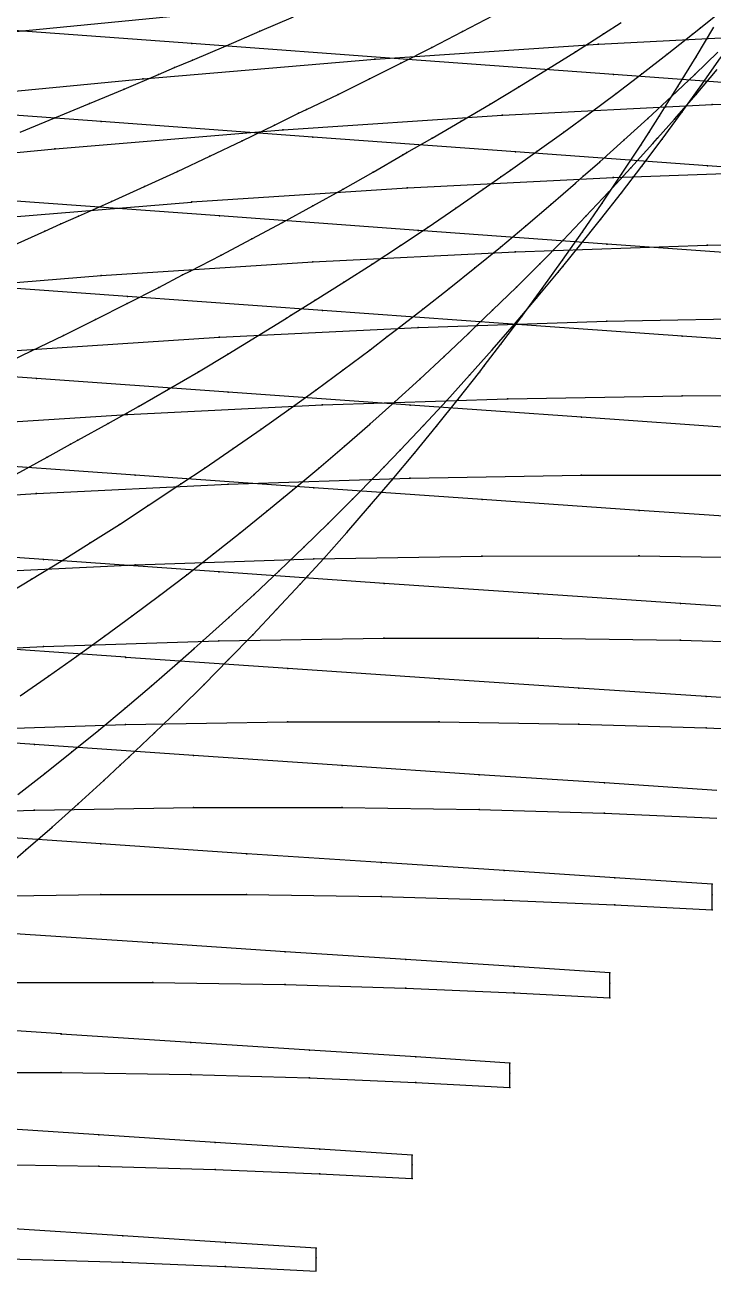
# Model space of a CAD drawing. Extents: x 0 to 4.67, y -4.5 to 1.66.
# Drawn here: x 2.744 to 3.088, y -1.466 to -0.844 of the extents above; entities that cross this region are included whole.
import ezdxf

# ---------------------------------------------------------------- set-up
doc = ezdxf.new("R2010")
doc.units = 0
doc.layers.get('0').update_dxf_attribs({"linetype": 'CONTINUOUS'})

msp = doc.modelspace()

# ---------------------------------------------------------------- linework, layer by layer
at = {"color": 4}
for points in [[(3.13636, -0.87597), (3.03857, -0.86882), (3.03853, -0.86882), (2.93548, -0.86123), (2.93547, -0.86123), (2.82768, -0.85331), (2.82764, -0.8533), (2.71559, -0.84511), (2.71558, -0.84511), (2.59983, -0.83674), (2.59982, -0.83674), (2.48095, -0.82833), (2.48091, -0.82833), (2.35948, -0.81998), (2.35943, -0.81997), (2.236, -0.81179), (2.23595, -0.81178), (2.11113, -0.80386), (2.11108, -0.80386), (1.98547, -0.79633)], [(2.07802, -0.9222), (2.21037, -0.90768), (2.21046, -0.90767), (2.34197, -0.89241), (2.34206, -0.8924), (2.47211, -0.87704), (2.47221, -0.87703), (2.60014, -0.86223), (2.60023, -0.86222), (2.72542, -0.84862), (2.72556, -0.84861), (2.84743, -0.83668), (2.84756, -0.83666), (2.96557, -0.82665), (2.96567, -0.82664), (3.07918, -0.81885), (3.07932, -0.81884), (3.18783, -0.81313)], [(2.73738, -0.9546), (2.75419, -0.94711), (2.76216, -0.9435), (2.7709, -0.93967), (2.78751, -0.93229), (2.80402, -0.92482), (2.82043, -0.91726), (2.83672, -0.90963), (2.85291, -0.90192), (2.86899, -0.89413), (2.88109, -0.88817), (2.88496, -0.88634), (2.90081, -0.87869), (2.91655, -0.87096), (2.93218, -0.86315), (2.94768, -0.85527), (2.96307, -0.84731), (2.97833, -0.83928)], [(2.73978, -1.06858), (2.75524, -1.06017), (2.76689, -1.05371), (2.7706, -1.0517), (2.78586, -1.04328), (2.801, -1.03476), (2.81602, -1.02613), (2.83094, -1.01741), (2.84574, -1.00858), (2.86042, -0.99966), (2.87498, -0.99063), (2.87698, -0.98937), (2.88942, -0.98169), (2.90374, -0.97267), (2.91794, -0.96356), (2.93201, -0.95435), (2.94596, -0.94504), (2.95978, -0.93564), (2.97346, -0.92615), (2.9822, -0.91998), (2.98702, -0.91665), (3.00044, -0.90719), (3.01373, -0.89764), (3.02689, -0.888), (3.0399, -0.87827), (3.05278, -0.86846), (3.06552, -0.85855), (3.07812, -0.84856), (3.08208, -0.84535), (3.09057, -0.83863)], [(2.74177, -0.89761), (2.7592, -0.8905), (2.77654, -0.88332), (2.79378, -0.87607), (2.81092, -0.86875), (2.81905, -0.86523), (2.82797, -0.86153), (2.8449, -0.85438), (2.86174, -0.84716), (2.87847, -0.83987)], [(3.17607, -0.92092), (3.08563, -0.91443), (3.08559, -0.91443), (2.98953, -0.90745), (2.98949, -0.90745), (2.88827, -0.90005), (2.88826, -0.90005), (2.78238, -0.89233), (2.78234, -0.89232), (2.67227, -0.88433), (2.67226, -0.88432), (2.55856, -0.87616), (2.55855, -0.87616), (2.44179, -0.86795), (2.44175, -0.86794), (2.32247, -0.85979), (2.32242, -0.85978), (2.20118, -0.85179), (2.20113, -0.85179), (2.07852, -0.84405)], [(2.73118, -1.01478), (2.74737, -1.00705), (2.76346, -0.99923), (2.77944, -0.99132), (2.79531, -0.98331), (2.81108, -0.97522), (2.82295, -0.96901), (2.82674, -0.96709), (2.84229, -0.95906), (2.85772, -0.95094), (2.87304, -0.94273), (2.88824, -0.93443), (2.90333, -0.92604), (2.9183, -0.91757), (2.93314, -0.90901), (2.93518, -0.90782), (2.94787, -0.90059), (2.96246, -0.89211), (2.97694, -0.88355), (2.99128, -0.8749), (3.0055, -0.86617), (3.01958, -0.85736), (3.03354, -0.84847), (3.04244, -0.84269)], [(2.73146, -1.2679), (2.74468, -1.25661), (2.75778, -1.24518), (2.77076, -1.23362), (2.78361, -1.22192), (2.79182, -1.21429), (2.79635, -1.21009), (2.80896, -1.19812), (2.82144, -1.18602), (2.8338, -1.1738), (2.84602, -1.16144), (2.85812, -1.14896), (2.87009, -1.13635), (2.88192, -1.12361), (2.88564, -1.11952), (2.89362, -1.11076), (2.90518, -1.09778), (2.91661, -1.08468), (2.9279, -1.07146), (2.93905, -1.05812), (2.95006, -1.04467), (2.96093, -1.03111), (2.97166, -1.01743), (2.97396, -1.01443), (2.98224, -1.00363), (2.99268, -0.98973), (3.00297, -0.97572), (3.01311, -0.96161), (3.02311, -0.94738), (3.03295, -0.93306), (3.04265, -0.91863), (3.05219, -0.9041), (3.05639, -0.89756), (3.06158, -0.88947), (3.07082, -0.87475), (3.0799, -0.85993), (3.08883, -0.84501)], [(2.73146, -1.2679), (2.74468, -1.25661), (2.75778, -1.24518), (2.77076, -1.23362), (2.78361, -1.22192), (2.79182, -1.21429), (2.79635, -1.21009), (2.80896, -1.19812), (2.82144, -1.18602), (2.8338, -1.1738), (2.84602, -1.16144), (2.85812, -1.14896), (2.87009, -1.13635), (2.88192, -1.12361), (2.88564, -1.11952), (2.89362, -1.11076), (2.90518, -1.09778), (2.91661, -1.08468), (2.9279, -1.07146), (2.93905, -1.05812), (2.95006, -1.04467), (2.96093, -1.03111), (2.97166, -1.01743), (2.97396, -1.01443), (2.98224, -1.00363), (2.99268, -0.98973), (3.00297, -0.97572), (3.01311, -0.96161), (3.02311, -0.94738), (3.03295, -0.93306), (3.04265, -0.91863), (3.05219, -0.9041), (3.05639, -0.89756), (3.06158, -0.88947), (3.07082, -0.87475), (3.0799, -0.85993), (3.08883, -0.84501)], [(2.73146, -1.2679), (2.74468, -1.25661), (2.75778, -1.24518), (2.77076, -1.23362), (2.78361, -1.22192), (2.79182, -1.21429), (2.79635, -1.21009), (2.80896, -1.19812), (2.82144, -1.18602), (2.8338, -1.1738), (2.84602, -1.16144), (2.85812, -1.14896), (2.87009, -1.13635), (2.88192, -1.12361), (2.88564, -1.11952), (2.89362, -1.11076), (2.90518, -1.09778), (2.91661, -1.08468), (2.9279, -1.07146), (2.93905, -1.05812), (2.95006, -1.04467), (2.96093, -1.03111), (2.97166, -1.01743), (2.97396, -1.01443), (2.98224, -1.00363), (2.99268, -0.98973), (3.00297, -0.97572), (3.01311, -0.96161), (3.02311, -0.94738), (3.03295, -0.93306), (3.04265, -0.91863), (3.05219, -0.9041), (3.05639, -0.89756), (3.06158, -0.88947), (3.07082, -0.87475), (3.0799, -0.85993), (3.08883, -0.84501)], [(2.73146, -1.2679), (2.74468, -1.25661), (2.75778, -1.24518), (2.77076, -1.23362), (2.78361, -1.22192), (2.79182, -1.21429), (2.79635, -1.21009), (2.80896, -1.19812), (2.82144, -1.18602), (2.8338, -1.1738), (2.84602, -1.16144), (2.85812, -1.14896), (2.87009, -1.13635), (2.88192, -1.12361), (2.88564, -1.11952), (2.89362, -1.11076), (2.90518, -1.09778), (2.91661, -1.08468), (2.9279, -1.07146), (2.93905, -1.05812), (2.95006, -1.04467), (2.96093, -1.03111), (2.97166, -1.01743), (2.97396, -1.01443), (2.98224, -1.00363), (2.99268, -0.98973), (3.00297, -0.97572), (3.01311, -0.96161), (3.02311, -0.94738), (3.03295, -0.93306), (3.04265, -0.91863), (3.05219, -0.9041), (3.05639, -0.89756), (3.06158, -0.88947), (3.07082, -0.87475), (3.0799, -0.85993), (3.08883, -0.84501)], [(2.73146, -1.2679), (2.74468, -1.25661), (2.75778, -1.24518), (2.77076, -1.23362), (2.78361, -1.22192), (2.79182, -1.21429), (2.79635, -1.21009), (2.80896, -1.19812), (2.82144, -1.18602), (2.8338, -1.1738), (2.84602, -1.16144), (2.85812, -1.14896), (2.87009, -1.13635), (2.88192, -1.12361), (2.88564, -1.11952), (2.89362, -1.11076), (2.90518, -1.09778), (2.91661, -1.08468), (2.9279, -1.07146), (2.93905, -1.05812), (2.95006, -1.04467), (2.96093, -1.03111), (2.97166, -1.01743), (2.97396, -1.01443), (2.98224, -1.00363), (2.99268, -0.98973), (3.00297, -0.97572), (3.01311, -0.96161), (3.02311, -0.94738), (3.03295, -0.93306), (3.04265, -0.91863), (3.05219, -0.9041), (3.05639, -0.89756), (3.06158, -0.88947), (3.07082, -0.87475), (3.0799, -0.85993), (3.08883, -0.84501)], [(2.04696, -0.95415), (2.17704, -0.94), (2.17713, -0.93999), (2.30638, -0.92513), (2.30647, -0.92512), (2.43429, -0.91016), (2.43438, -0.91015), (2.56012, -0.89575), (2.56021, -0.89574), (2.68326, -0.88251), (2.68339, -0.8825), (2.80317, -0.8709), (2.8033, -0.87089), (2.91928, -0.86117), (2.91938, -0.86116), (3.03094, -0.8536), (3.03108, -0.8536), (3.13773, -0.84807)], [(2.73261, -1.13018), (2.74748, -1.12125), (2.76223, -1.1122), (2.77687, -1.10304), (2.7914, -1.09377), (2.80582, -1.08439), (2.82011, -1.0749), (2.82208, -1.07356), (2.83429, -1.06542), (2.84835, -1.05585), (2.86229, -1.04617), (2.8761, -1.03639), (2.88979, -1.0265), (2.90336, -1.01651), (2.9168, -1.00641), (2.92537, -0.99983), (2.93011, -0.99626), (2.94328, -0.98611), (2.95633, -0.97586), (2.96924, -0.96551), (2.98202, -0.95506), (2.99467, -0.94451), (3.00717, -0.93386), (3.01954, -0.92311), (3.02343, -0.91966), (3.03177, -0.91238), (3.04385, -0.9016), (3.0558, -0.89072), (3.06759, -0.87975), (3.07925, -0.86869), (3.09076, -0.85754)], [(2.74058, -1.22894), (2.7542, -1.21832), (2.7677, -1.20756), (2.78108, -1.19668), (2.79434, -1.18566), (2.80748, -1.17452), (2.8205, -1.16325), (2.8288, -1.1559), (2.83339, -1.15187), (2.84615, -1.14039), (2.85879, -1.12879), (2.8713, -1.11707), (2.88368, -1.10522), (2.89592, -1.09326), (2.90804, -1.08118), (2.92002, -1.06898), (2.92379, -1.06506), (2.93186, -1.05669), (2.94357, -1.04431), (2.95514, -1.03181), (2.96657, -1.01919), (2.97785, -1.00647), (2.989, -0.99364), (3, -0.9807), (3.01086, -0.96766), (3.01319, -0.9648), (3.02158, -0.95454), (3.03214, -0.94132), (3.04256, -0.928), (3.05283, -0.91458), (3.06295, -0.90106), (3.07292, -0.88744), (3.08273, -0.87373), (3.09239, -0.85992)], [(2.74183, -1.1795), (2.756, -1.16966), (2.77006, -1.1597), (2.77199, -1.1583), (2.784, -1.14969), (2.79782, -1.13958), (2.81152, -1.12934), (2.8251, -1.11899), (2.83856, -1.10852), (2.8519, -1.09793), (2.86511, -1.08722), (2.87354, -1.08025), (2.87819, -1.07643), (2.89115, -1.0656), (2.90397, -1.05465), (2.91667, -1.04359), (2.92923, -1.03241), (2.94166, -1.02113), (2.95396, -1.00974), (2.96611, -0.99824), (2.96994, -0.99455), (2.97813, -0.98671), (2.99002, -0.9751), (3.00176, -0.96338), (3.01336, -0.95156), (3.02481, -0.93964), (3.03613, -0.92762), (3.04729, -0.9155), (3.05831, -0.90328), (3.06068, -0.9006), (3.06919, -0.89103), (3.07991, -0.87871), (3.09049, -0.86629)], [(2.01607, -0.98699), (2.14389, -0.97321), (2.14398, -0.9732), (2.27099, -0.95871), (2.27108, -0.9587), (2.39668, -0.94413), (2.39677, -0.94412), (2.52032, -0.9301), (2.52041, -0.93009), (2.64132, -0.91721), (2.64145, -0.9172), (2.75915, -0.90592), (2.75928, -0.90591), (2.87324, -0.89647), (2.87334, -0.89646), (2.98297, -0.88913), (2.9831, -0.88912), (3.0879, -0.88377), (3.088, -0.88376), (3.18748, -0.88025)], [(3.12419, -0.95988), (3.03536, -0.95355), (3.03532, -0.95355), (2.94098, -0.94674), (2.94094, -0.94674), (2.84152, -0.93952), (2.84152, -0.93952), (2.73752, -0.93198), (2.73748, -0.93198), (2.62939, -0.92417), (2.62938, -0.92417), (2.51771, -0.9162), (2.5177, -0.9162), (2.40302, -0.90818), (2.40298, -0.90818), (2.28584, -0.90021), (2.28579, -0.90021), (2.16671, -0.8924), (2.16666, -0.8924), (2.04625, -0.88484)], [(1.98542, -1.02071), (2.11099, -1.00727), (2.11108, -1.00726), (2.23586, -0.99314), (2.23595, -0.99313), (2.35934, -0.97893), (2.35943, -0.97891), (2.48081, -0.96526), (2.48091, -0.96525), (2.59969, -0.95271), (2.59982, -0.9527), (2.71545, -0.94173), (2.71558, -0.94172), (2.82754, -0.93254), (2.82764, -0.93253), (2.93534, -0.92541), (2.93547, -0.92541), (3.03843, -0.92021), (3.03853, -0.92021), (3.13626, -0.91681)], [(3.15442, -1.00532), (3.07302, -0.99963), (3.07298, -0.99963), (2.98575, -0.99345), (2.98571, -0.99345), (2.89307, -0.98681), (2.89303, -0.98681), (2.7954, -0.97976), (2.79539, -0.97976), (2.69327, -0.9724), (2.69323, -0.9724), (2.58707, -0.96478), (2.58706, -0.96478), (2.4774, -0.95699), (2.47739, -0.95699), (2.36478, -0.94916), (2.36473, -0.94916), (2.24969, -0.94137), (2.24965, -0.94137), (2.13271, -0.93374), (2.13266, -0.93374), (2.01441, -0.92636)], [(2.07848, -1.04217), (2.20104, -1.0284), (2.20113, -1.02839), (2.32233, -1.01454), (2.32242, -1.01453), (2.44166, -1.00122), (2.44175, -1.00121), (2.55843, -0.989), (2.55855, -0.98899), (2.67214, -0.97831), (2.67226, -0.9783), (2.78224, -0.96937), (2.78234, -0.96936), (2.88813, -0.96245), (2.88826, -0.96244), (2.98939, -0.9574), (2.98949, -0.9574), (3.08549, -0.9541), (3.08559, -0.9541), (3.17598, -0.95248)], [(3.10253, -1.04574), (3.0226, -1.04019), (3.02257, -1.04019), (2.9369, -1.03416), (2.93687, -1.03416), (2.84589, -1.02768), (2.84585, -1.02767), (2.74998, -1.0208), (2.74998, -1.0208), (2.6497, -1.01361), (2.64966, -1.01361), (2.54542, -1.00617), (2.54541, -1.00616), (2.43772, -0.99856), (2.43771, -0.99856), (2.32713, -0.99091), (2.32708, -0.99091), (2.21412, -0.9833), (2.21407, -0.9833), (2.09924, -0.97585)], [(2.0462, -1.0779), (2.16658, -1.06447), (2.16666, -1.06446), (2.2857, -1.05095), (2.28579, -1.05094), (2.40289, -1.03796), (2.40298, -1.03795), (2.51758, -1.02606), (2.5177, -1.02604), (2.62925, -1.01564), (2.62938, -1.01563), (2.73739, -1.00694), (2.73748, -1.00693), (2.84139, -1.00021), (2.84152, -1.0002), (2.94084, -0.99531), (2.94094, -0.99531), (3.03522, -0.99212), (3.03532, -0.99211), (3.12409, -0.99055)], [(3.12388, -1.09173), (3.0514, -1.08683), (3.05137, -1.08683), (2.97288, -1.08141), (2.97285, -1.08141), (2.88874, -1.07553), (2.8887, -1.07552), (2.79937, -1.0692), (2.79934, -1.06919), (2.7052, -1.06248), (2.7052, -1.06248), (2.60673, -1.05546), (2.60669, -1.05546), (2.50434, -1.04819), (2.50433, -1.04819), (2.3986, -1.04076), (2.39859, -1.04076), (2.29, -1.03329), (2.28996, -1.03328), (2.17904, -1.02585), (2.179, -1.02585), (2.06625, -1.01857)], [(2.01436, -1.11454), (2.13258, -1.10143), (2.13266, -1.10142), (2.24956, -1.08825), (2.24965, -1.08824), (2.36465, -1.07558), (2.36473, -1.07557), (2.47727, -1.06397), (2.47739, -1.06396), (2.58694, -1.05383), (2.58706, -1.05382), (2.69314, -1.04536), (2.69323, -1.04535), (2.79527, -1.03881), (2.79539, -1.03881), (2.89293, -1.03405), (2.89303, -1.03405), (2.98562, -1.03096), (2.98571, -1.03095), (3.07289, -1.02944), (3.07298, -1.02944), (3.15432, -1.02937)], [(3.1371, -1.13766), (3.07215, -1.13336), (3.07212, -1.13336), (3.00096, -1.12858), (3.00093, -1.12858), (2.92387, -1.12329), (2.92384, -1.12329), (2.84126, -1.11754), (2.84122, -1.11754), (2.75352, -1.11136), (2.75348, -1.11136), (2.66106, -1.10481), (2.66106, -1.10481), (2.56438, -1.09795), (2.56435, -1.09795), (2.46386, -1.09085), (2.46385, -1.09085), (2.36004, -1.08359), (2.36003, -1.08359), (2.25342, -1.07629), (2.25338, -1.07629), (2.14448, -1.06903), (2.14444, -1.06902), (2.03374, -1.0619)], [(2.0992, -1.13931), (2.21399, -1.12645), (2.21407, -1.12644), (2.327, -1.11409), (2.32708, -1.11408), (2.43759, -1.10278), (2.43771, -1.10276), (2.54529, -1.09289), (2.54541, -1.09288), (2.64957, -1.08464), (2.64966, -1.08463), (2.74986, -1.07827), (2.74998, -1.07826), (2.84576, -1.07365), (2.84585, -1.07364), (2.93678, -1.07064), (2.93687, -1.07064), (3.02247, -1.06918), (3.02257, -1.06918), (3.10244, -1.06912)], [(2.0662, -1.17796), (2.17892, -1.16541), (2.179, -1.1654), (2.28988, -1.15335), (2.28996, -1.15335), (2.39847, -1.14232), (2.39859, -1.1423), (2.50421, -1.13268), (2.50433, -1.13267), (2.60661, -1.12464), (2.60669, -1.12463), (2.70508, -1.11844), (2.7052, -1.11844), (2.79925, -1.11395), (2.79934, -1.11394), (2.88861, -1.11103), (2.8887, -1.11103), (2.97276, -1.10962), (2.97285, -1.10962), (3.05128, -1.10958), (3.05137, -1.10958), (3.12378, -1.11065)], [(2.03369, -1.21734), (2.14435, -1.20509), (2.14444, -1.20508), (2.2533, -1.19333), (2.25338, -1.19332), (2.35991, -1.18256), (2.36003, -1.18255), (2.46373, -1.17317), (2.46385, -1.17316), (2.56426, -1.16534), (2.56435, -1.16533), (2.66094, -1.1593), (2.66106, -1.1593), (2.7534, -1.15493), (2.75348, -1.15493), (2.84113, -1.1521), (2.84122, -1.1521), (2.92375, -1.15074), (2.92384, -1.15073), (3.00084, -1.15071), (3.00093, -1.15071), (3.07203, -1.15176), (3.07212, -1.15176), (3.13698, -1.15366)], [(3.14234, -1.1837), (3.08501, -1.17992), (3.02124, -1.17572), (3.02121, -1.17572), (2.95135, -1.17106), (2.95132, -1.17105), (2.87567, -1.16589), (2.87563, -1.16589), (2.79456, -1.16028), (2.79453, -1.16027), (2.70842, -1.15424)], [(3.09035, -1.2268), (3.03406, -1.22311), (2.97145, -1.21901), (2.97142, -1.219), (2.90284, -1.21445), (2.9028, -1.21445), (2.82853, -1.2094), (2.8285, -1.2094), (2.7489, -1.20392), (2.74887, -1.20392), (2.66433, -1.19803), (2.66429, -1.19803), (2.57521, -1.19178), (2.5752, -1.19178), (2.48202, -1.18524), (2.48199, -1.18524), (2.38512, -1.17846), (2.38511, -1.17846), (2.28505, -1.17153), (2.28504, -1.17153), (2.18229, -1.16456), (2.18225, -1.16456), (2.07728, -1.15762)], [(2.70839, -1.19666), (2.79444, -1.19392), (2.79453, -1.19391), (2.87555, -1.1926), (2.87563, -1.19259), (2.95123, -1.19258), (2.95132, -1.19258), (3.02112, -1.19362), (3.02121, -1.19362), (3.08488, -1.19547), (3.08501, -1.19548), (3.14222, -1.19798)], [(2.07724, -1.28701), (2.18217, -1.27581), (2.18225, -1.2758), (2.28493, -1.26557), (2.28504, -1.26555), (2.385, -1.25663), (2.38511, -1.25662), (2.4819, -1.24919), (2.48199, -1.24919), (2.57509, -1.24348), (2.5752, -1.24347), (2.66421, -1.23934), (2.66429, -1.23934), (2.74878, -1.23667), (2.74887, -1.23667), (2.82841, -1.2354), (2.8285, -1.23539), (2.90272, -1.23539), (2.9028, -1.23539), (2.97134, -1.23641), (2.97142, -1.23642), (3.03394, -1.23823), (3.03406, -1.23823), (3.09023, -1.24068)], [(2.70396, -1.28009), (2.78205, -1.27886), (2.78213, -1.27886), (2.855, -1.27886), (2.85508, -1.27886), (2.92237, -1.27987), (2.92245, -1.27987), (2.98383, -1.28165), (2.98395, -1.28165), (3.03909, -1.28403), (3.03921, -1.28404), (3.08804, -1.28663), (3.08804, -1.27907), (3.08804, -1.27377), (3.03921, -1.27055), (2.98395, -1.26694), (2.92248, -1.26294), (2.92245, -1.26293), (2.85512, -1.25849), (2.85508, -1.25848), (2.78217, -1.25356), (2.78213, -1.25356), (2.70399, -1.24821)], [(2.73653, -1.32296), (2.80806, -1.32298), (2.80815, -1.32298), (2.8742, -1.32397), (2.87428, -1.32397), (2.93454, -1.32571), (2.93465, -1.32572), (2.98879, -1.32804), (2.9889, -1.32804), (3.03684, -1.33056), (3.03684, -1.32322), (3.03684, -1.31808), (2.9889, -1.31493), (2.93465, -1.31141), (2.87431, -1.3075), (2.87428, -1.3075), (2.80818, -1.30315), (2.80815, -1.30315), (2.73656, -1.29835)], [(2.69196, -1.36793), (2.76219, -1.36795), (2.76227, -1.36795), (2.82712, -1.36893), (2.8272, -1.36893), (2.88636, -1.37063), (2.88647, -1.37064), (2.93962, -1.3729), (2.93973, -1.37291), (2.98679, -1.37536), (2.98679, -1.36824), (2.98679, -1.36324), (2.93973, -1.36017), (2.88647, -1.35673), (2.82723, -1.35291), (2.8272, -1.35291), (2.7623, -1.34867), (2.76227, -1.34866), (2.69199, -1.34397)], [(2.71743, -1.41376), (2.7811, -1.41472), (2.78118, -1.41472), (2.83926, -1.41639), (2.83937, -1.41639), (2.89156, -1.4186), (2.89167, -1.4186), (2.93787, -1.42099), (2.93787, -1.41408), (2.93787, -1.40923), (2.89167, -1.40623), (2.83937, -1.40287), (2.78121, -1.39914), (2.78118, -1.39914), (2.71746, -1.395)], [(2.73596, -1.46113), (2.79298, -1.46276), (2.79309, -1.46276), (2.84432, -1.46492), (2.84443, -1.46492), (2.8898, -1.46724), (2.8898, -1.46054), (2.8898, -1.45583), (2.84443, -1.4529), (2.79309, -1.44962), (2.73599, -1.44598)]]:
    msp.add_lwpolyline(points, dxfattribs=at)
at = {"color": 2}
for p in [(3.08208, -0.84535, 0.24141), (2.86174, -0.84716, 0.53028), (2.96307, -0.84731, 0.42152), (3.03354, -0.84847, 0.32523), (3.07812, -0.84856, 0.24141), (2.82764, -0.8533, 17.0018), (2.82768, -0.85331, 17.0018), (2.8449, -0.85438, 0.53028), (2.94768, -0.85527, 0.42152), (3.01958, -0.85736, 0.32523), (3.03094, -0.8536, 15.7245), (3.03108, -0.8536, 15.7245), (3.06552, -0.85855, 0.24141), (2.82797, -0.86153, 0.53028), (2.91928, -0.86117, 15.7245), (2.91938, -0.86116, 15.7245), (2.93218, -0.86315, 0.42152), (2.93547, -0.86123, 17.0018), (2.93548, -0.86123, 17.0018), (3.0799, -0.85993), (3.0799, -0.85993, 0.00179), (3.0799, -0.85993, 0.00716), (3.0799, -0.85993, 0.0161), (3.0799, -0.85993, 0.02863), (2.80317, -0.8709, 15.7245), (2.8033, -0.87089, 15.7245), (2.81092, -0.86875, 0.53028), (2.81905, -0.86523, 0.53028), (2.91655, -0.87096, 0.42152), (3.0055, -0.86617, 0.32523), (3.03853, -0.86882, 17.0018), (3.03857, -0.86882, 17.0018), (3.05278, -0.86846, 0.24141), (3.07925, -0.86869, 0.17006), (2.79378, -0.87607, 0.53028), (2.99128, -0.8749, 0.32523), (3.07082, -0.87475), (3.07082, -0.87475, 0.00179), (3.07082, -0.87475, 0.00716), (3.07082, -0.87475, 0.0161), (3.07082, -0.87475, 0.02863), (3.08273, -0.87373, 0.06475), (2.77654, -0.88332, 0.53028), (2.90081, -0.87869, 0.42152), (2.97694, -0.88355, 0.32523), (3.0399, -0.87827, 0.24141), (3.06759, -0.87975, 0.17006), (3.07991, -0.87871, 0.11117), (2.88109, -0.88817, 0.42152), (2.88496, -0.88634, 0.42152), (2.98297, -0.88913, 16.3569), (2.9831, -0.88912, 16.3569), (3.02689, -0.888, 0.24141), (3.06158, -0.88947), (3.06158, -0.88947, 0.00179), (3.06158, -0.88947, 0.00716), (3.06158, -0.88947, 0.0161), (3.06158, -0.88947, 0.02863), (3.07292, -0.88744, 0.06475), (3.0879, -0.88377, 16.3569), (3.088, -0.88376, 16.3569), (2.7592, -0.8905, 0.53028), (2.78234, -0.89232, 17.6592), (2.78238, -0.89233, 17.6592), (2.86899, -0.89413, 0.42152), (2.96246, -0.89211, 0.32523), (3.0558, -0.89072, 0.17006), (3.06919, -0.89103, 0.11117), (2.85291, -0.90192, 0.42152), (2.87324, -0.89647, 16.3569), (2.87334, -0.89646, 16.3569), (2.88826, -0.90005, 17.6592), (2.88827, -0.90005, 17.6592), (2.94787, -0.90059, 0.32523), (3.01373, -0.89764, 0.24141), (3.04385, -0.9016, 0.17006), (3.05639, -0.89756), (3.05639, -0.89756, 0.00179), (3.05639, -0.89756, 0.00716), (3.05639, -0.89756, 0.0161), (3.05639, -0.89756, 0.02863), (3.06068, -0.9006, 0.11117), (3.06295, -0.90106, 0.06475), (2.75915, -0.90592, 16.3569), (2.75928, -0.90591, 16.3569), (2.93518, -0.90782, 0.32523), (2.98949, -0.90745, 17.6592), (2.98953, -0.90745, 17.6592), (3.00044, -0.90719, 0.24141), (3.05219, -0.9041), (3.05219, -0.9041, 0.00179), (3.05219, -0.9041, 0.00716), (3.05219, -0.9041, 0.0161), (3.05219, -0.9041, 0.02863), (3.05831, -0.90328, 0.11117), (2.83672, -0.90963, 0.42152), (2.93314, -0.90901, 0.32523), (3.03177, -0.91238, 0.17006), (3.05283, -0.91458, 0.06475), (3.08559, -0.91443, 17.6592), (3.08563, -0.91443, 17.6592), (2.82043, -0.91726, 0.42152), (2.9183, -0.91757, 0.32523), (2.9822, -0.91998, 0.24141), (2.98702, -0.91665, 0.24141), (3.02343, -0.91966, 0.17006), (3.03843, -0.92021, 17.0018), (3.03853, -0.92021, 17.0018), (3.04265, -0.91863), (3.04265, -0.91863, 0.00179), (3.04265, -0.91863, 0.00716), (3.04265, -0.91863, 0.0161), (3.04265, -0.91863, 0.02863), (3.04729, -0.9155, 0.11117), (2.80402, -0.92482, 0.42152), (2.90333, -0.92604, 0.32523), (2.93534, -0.92541, 17.0018), (2.93547, -0.92541, 17.0018), (2.97346, -0.92615, 0.24141), (3.01954, -0.92311, 0.17006), (2.78751, -0.93229, 0.42152), (2.82754, -0.93254, 17.0018), (2.82764, -0.93253, 17.0018), (3.03295, -0.93306), (3.03295, -0.93306, 0.00179), (3.03295, -0.93306, 0.00716), (3.03295, -0.93306, 0.0161), (3.03295, -0.93306, 0.02863), (3.03613, -0.92762, 0.11117), (3.04256, -0.928, 0.06475), (2.7709, -0.93967, 0.42152), (2.84152, -0.93952, 18.329), (2.84152, -0.93952, 18.329), (2.88824, -0.93443, 0.32523), (2.95978, -0.93564, 0.24141), (3.00717, -0.93386, 0.17006), (3.02481, -0.93964, 0.11117), (2.76216, -0.9435, 0.42152), (2.87304, -0.94273, 0.32523), (2.94596, -0.94504, 0.24141), (2.99467, -0.94451, 0.17006), (3.03214, -0.94132, 0.06475), (2.75419, -0.94711, 0.42152), (2.85772, -0.95094, 0.32523), (2.94094, -0.94674, 18.329), (2.94098, -0.94674, 18.329), (3.01336, -0.95156, 0.11117), (3.02311, -0.94738), (3.02311, -0.94738, 0.00179), (3.02311, -0.94738, 0.00716), (3.02311, -0.94738, 0.0161), (3.02311, -0.94738, 0.02863), (2.93201, -0.95435, 0.24141), (2.98202, -0.95506, 0.17006), (2.98939, -0.9574, 17.6592), (2.98949, -0.9574, 17.6592), (3.02158, -0.95454, 0.06475), (3.03532, -0.95355, 18.329), (3.03536, -0.95355, 18.329), (3.08549, -0.9541, 17.6592), (3.08559, -0.9541, 17.6592), (2.84229, -0.95906, 0.32523), (2.88813, -0.96245, 17.6592), (2.88826, -0.96244, 17.6592), (2.91794, -0.96356, 0.24141), (3.00176, -0.96338, 0.11117), (3.01311, -0.96161), (3.01311, -0.96161, 0.00179), (3.01311, -0.96161, 0.00716), (3.01311, -0.96161, 0.0161), (3.01311, -0.96161, 0.02863), (2.78224, -0.96937, 17.6592), (2.78234, -0.96936, 17.6592), (2.82295, -0.96901, 0.32523), (2.82674, -0.96709, 0.32523), (2.96924, -0.96551, 0.17006), (3.01086, -0.96766, 0.06475), (3.01319, -0.9648, 0.06475), (2.81108, -0.97522, 0.32523), (2.90374, -0.97267, 0.24141), (2.95633, -0.97586, 0.17006), (2.99002, -0.9751, 0.11117), (3.00297, -0.97572), (3.00297, -0.97572, 0.00179), (3.00297, -0.97572, 0.00716), (3.00297, -0.97572, 0.0161), (3.00297, -0.97572, 0.02863), (2.79539, -0.97976, 19.0113), (2.7954, -0.97976, 19.0113), (2.88942, -0.98169, 0.24141), (3, -0.9807, 0.06475), (2.79531, -0.98331, 0.32523), (2.87698, -0.98937, 0.24141), (2.89303, -0.98681, 19.0113), (2.89307, -0.98681, 19.0113), (2.94328, -0.98611, 0.17006), (2.97813, -0.98671, 0.11117), (2.77944, -0.99132, 0.32523), (2.87498, -0.99063, 0.24141), (2.94084, -0.99531, 18.329), (2.94094, -0.99531, 18.329), (2.96994, -0.99455, 0.11117), (2.98571, -0.99345, 19.0113), (2.98575, -0.99345, 19.0113), (2.989, -0.99364, 0.06475), (2.99268, -0.98973), (2.99268, -0.98973, 0.00179), (2.99268, -0.98973, 0.00716), (2.99268, -0.98973, 0.0161), (2.99268, -0.98973, 0.02863), (3.03522, -0.99212, 18.329), (3.03532, -0.99211, 18.329), (2.76346, -0.99923, 0.32523), (2.84139, -1.00021, 18.329), (2.84152, -1.0002, 18.329), (2.86042, -0.99966, 0.24141), (2.92537, -0.99983, 0.17006), (2.93011, -0.99626, 0.17006), (2.96611, -0.99824, 0.11117), (3.07298, -0.99963, 19.0113), (3.07302, -0.99963, 19.0113), (2.74737, -1.00705, 0.32523), (2.9168, -1.00641, 0.17006), (2.97785, -1.00647, 0.06475), (2.98224, -1.00363), (2.98224, -1.00363, 0.00179), (2.98224, -1.00363, 0.00716), (2.98224, -1.00363, 0.0161), (2.98224, -1.00363, 0.02863), (2.84574, -1.00858, 0.24141), (2.95396, -1.00974, 0.11117), (2.83094, -1.01741, 0.24141), (2.90336, -1.01651, 0.17006), (2.96657, -1.01919, 0.06475), (2.97166, -1.01743), (2.97166, -1.01743, 0.00179), (2.97166, -1.01743, 0.00716), (2.97166, -1.01743, 0.0161), (2.97166, -1.01743, 0.02863), (2.97396, -1.01443), (2.97396, -1.01443, 0.00179), (2.97396, -1.01443, 0.00716), (2.97396, -1.01443, 0.0161), (2.97396, -1.01443, 0.02863), (2.74998, -1.0208, 19.706), (2.74998, -1.0208, 19.706), (2.81602, -1.02613, 0.24141), (2.88979, -1.0265, 0.17006), (2.94166, -1.02113, 0.11117), (2.84585, -1.02767, 19.706), (2.84589, -1.02768, 19.706), (2.92923, -1.03241, 0.11117), (2.95514, -1.03181, 0.06475), (2.96093, -1.03111), (2.96093, -1.03111, 0.00179), (2.96093, -1.03111, 0.00716), (2.96093, -1.03111, 0.0161), (2.96093, -1.03111, 0.02863), (2.98562, -1.03096, 19.0113), (2.98571, -1.03095, 19.0113), (3.07289, -1.02944, 19.0113), (3.07298, -1.02944, 19.0113), (2.79527, -1.03881, 19.0113), (2.79539, -1.03881, 19.0113), (2.801, -1.03476, 0.24141), (2.8761, -1.03639, 0.17006), (2.89293, -1.03405, 19.0113), (2.89303, -1.03405, 19.0113), (2.93687, -1.03416, 19.706), (2.9369, -1.03416, 19.706), (2.78586, -1.04328, 0.24141), (2.91667, -1.04359, 0.11117), (2.94357, -1.04431, 0.06475), (2.95006, -1.04467), (2.95006, -1.04467, 0.00179), (2.95006, -1.04467, 0.00716), (2.95006, -1.04467, 0.0161), (2.95006, -1.04467, 0.02863), (3.02257, -1.04019, 19.706), (3.0226, -1.04019, 19.706), (2.7706, -1.0517, 0.24141), (2.86229, -1.04617, 0.17006), (2.76689, -1.05371, 0.24141), (2.84835, -1.05585, 0.17006), (2.90397, -1.05465, 0.11117), (2.93186, -1.05669, 0.06475), (2.75524, -1.06017, 0.24141), (2.93905, -1.05812), (2.93905, -1.05812, 0.00179), (2.93905, -1.05812, 0.00716), (2.93905, -1.05812, 0.0161), (2.93905, -1.05812, 0.02863), (2.79934, -1.06919, 20.4133), (2.79937, -1.0692, 20.4133), (2.83429, -1.06542, 0.17006), (2.89115, -1.0656, 0.11117), (2.92002, -1.06898, 0.06475), (2.92379, -1.06506, 0.06475), (3.02247, -1.06918, 19.706), (3.02257, -1.06918, 19.706), (2.82011, -1.0749, 0.17006), (2.82208, -1.07356, 0.17006), (2.84576, -1.07365, 19.706), (2.84585, -1.07364, 19.706), (2.87819, -1.07643, 0.11117), (2.8887, -1.07552, 20.4133), (2.88874, -1.07553, 20.4133), (2.9279, -1.07146), (2.9279, -1.07146, 0.00179), (2.9279, -1.07146, 0.00716), (2.9279, -1.07146, 0.0161), (2.9279, -1.07146, 0.02863), (2.93678, -1.07064, 19.706), (2.93687, -1.07064, 19.706), (2.74986, -1.07827, 19.706), (2.74998, -1.07826, 19.706), (2.87354, -1.08025, 0.11117), (2.90804, -1.08118, 0.06475), (2.97285, -1.08141, 20.4133), (2.97288, -1.08141, 20.4133), (2.80582, -1.08439, 0.17006), (2.86511, -1.08722, 0.11117), (2.91661, -1.08468), (2.91661, -1.08468, 0.00179), (2.91661, -1.08468, 0.00716), (2.91661, -1.08468, 0.0161), (2.91661, -1.08468, 0.02863), (3.05137, -1.08683, 20.4133), (3.0514, -1.08683, 20.4133), (2.7914, -1.09377, 0.17006), (2.89592, -1.09326, 0.06475), (2.8519, -1.09793, 0.11117), (2.90518, -1.09778), (2.90518, -1.09778, 0.00179), (2.90518, -1.09778, 0.00716), (2.90518, -1.09778, 0.0161), (2.90518, -1.09778, 0.02863), (2.77687, -1.10304, 0.17006), (2.88368, -1.10522, 0.06475), (2.75348, -1.11136, 21.133), (2.75352, -1.11136, 21.133), (2.76223, -1.1122, 0.17006), (2.79934, -1.11394, 20.4133), (2.83856, -1.10852, 0.11117), (2.88861, -1.11103, 20.4133), (2.8887, -1.11103, 20.4133), (2.89362, -1.11076), (2.89362, -1.11076, 0.00179), (2.89362, -1.11076, 0.00716), (2.89362, -1.11076, 0.0161), (2.89362, -1.11076, 0.02863), (2.97276, -1.10962, 20.4133), (2.97285, -1.10962, 20.4133), (3.05128, -1.10958, 20.4133), (3.05137, -1.10958, 20.4133), (2.79925, -1.11395, 20.4133), (2.8251, -1.11899, 0.11117), (2.84122, -1.11754, 21.133), (2.84126, -1.11754, 21.133), (2.8713, -1.11707, 0.06475), (2.88564, -1.11952), (2.88564, -1.11952, 0.00179), (2.88564, -1.11952, 0.00716), (2.88564, -1.11952, 0.0161), (2.88564, -1.11952, 0.02863), (2.74748, -1.12125, 0.17006), (2.88192, -1.12361), (2.88192, -1.12361, 0.00179), (2.88192, -1.12361, 0.00716), (2.88192, -1.12361, 0.0161), (2.88192, -1.12361, 0.02863), (2.92384, -1.12329, 21.133), (2.92387, -1.12329, 21.133), (2.81152, -1.12934, 0.11117), (2.85879, -1.12879, 0.06475), (3.00093, -1.12858, 21.133), (3.00096, -1.12858, 21.133), (2.87009, -1.13635), (2.87009, -1.13635, 0.00179), (2.87009, -1.13635, 0.00716), (2.87009, -1.13635, 0.0161), (2.87009, -1.13635, 0.02863), (3.07212, -1.13336, 21.133), (3.07215, -1.13336, 21.133), (2.79782, -1.13958, 0.11117), (2.84615, -1.14039, 0.06475), (2.784, -1.14969, 0.11117), (2.85812, -1.14896), (2.85812, -1.14896, 0.00179), (2.85812, -1.14896, 0.00716), (2.85812, -1.14896, 0.0161), (2.85812, -1.14896, 0.02863), (2.92375, -1.15074, 21.133), (2.92384, -1.15073, 21.133), (3.00084, -1.15071, 21.133), (3.00093, -1.15071, 21.133), (2.7534, -1.15493, 21.133), (2.75348, -1.15493, 21.133), (2.8288, -1.1559, 0.06475), (2.83339, -1.15187, 0.06475), (2.84113, -1.1521, 21.133), (2.84122, -1.1521, 21.133), (3.07203, -1.15176, 21.133), (3.07212, -1.15176, 21.133), (2.77006, -1.1597, 0.11117), (2.77199, -1.1583, 0.11117), (2.79453, -1.16027, 21.8651), (2.79456, -1.16028, 21.8651), (2.8205, -1.16325, 0.06475), (2.84602, -1.16144), (2.84602, -1.16144, 0.00179), (2.84602, -1.16144, 0.00716), (2.84602, -1.16144, 0.0161), (2.84602, -1.16144, 0.02863), (2.756, -1.16966, 0.11117), (2.87563, -1.16589, 21.8651), (2.87567, -1.16589, 21.8651), (2.80748, -1.17452, 0.06475), (2.8338, -1.1738), (2.8338, -1.1738, 0.00179), (2.8338, -1.1738, 0.00716), (2.8338, -1.1738, 0.0161), (2.8338, -1.1738, 0.02863), (2.95132, -1.17105, 21.8651), (2.95135, -1.17106, 21.8651), (3.02121, -1.17572, 21.8651), (3.02124, -1.17572, 21.8651), (3.08501, -1.17992, 21.8651), (2.79434, -1.18566, 0.06475), (2.82144, -1.18602), (2.82144, -1.18602, 0.00179), (2.82144, -1.18602, 0.00716), (2.82144, -1.18602, 0.0161), (2.82144, -1.18602, 0.02863), (2.79444, -1.19392, 21.8651), (2.79453, -1.19391, 21.8651), (2.87555, -1.1926, 21.8651), (2.87563, -1.19259, 21.8651), (2.95123, -1.19258, 21.8651), (2.95132, -1.19258, 21.8651), (3.02112, -1.19362, 21.8651), (3.02121, -1.19362, 21.8651), (2.78108, -1.19668, 0.06475), (2.80896, -1.19812), (2.80896, -1.19812, 0.00179), (2.80896, -1.19812, 0.00716), (2.80896, -1.19812, 0.0161), (2.80896, -1.19812, 0.02863), (3.08488, -1.19547, 21.8651), (3.08501, -1.19548, 21.8651), (2.74887, -1.20392, 22.6098), (2.7489, -1.20392, 22.6098), (2.7677, -1.20756, 0.06475), (2.79635, -1.21009), (2.79635, -1.21009, 0.00179), (2.79635, -1.21009, 0.00716), (2.79635, -1.21009, 0.0161), (2.79635, -1.21009, 0.02863), (2.8285, -1.2094, 22.6098), (2.82853, -1.2094, 22.6098), (2.7542, -1.21832, 0.06475), (2.79182, -1.21429), (2.79182, -1.21429, 0.00179), (2.79182, -1.21429, 0.00716), (2.79182, -1.21429, 0.0161), (2.79182, -1.21429, 0.02863), (2.9028, -1.21445, 22.6098), (2.90284, -1.21445, 22.6098), (2.97142, -1.219, 22.6098), (2.97145, -1.21901, 22.6098), (2.78361, -1.22192), (2.78361, -1.22192, 0.00179), (2.78361, -1.22192, 0.00716), (2.78361, -1.22192, 0.0161), (2.78361, -1.22192, 0.02863), (3.03406, -1.22311, 22.6098), (2.74878, -1.23667, 22.6098), (2.74887, -1.23667, 22.6098), (2.77076, -1.23362), (2.77076, -1.23362, 0.00179), (2.77076, -1.23362, 0.00716), (2.77076, -1.23362, 0.0161), (2.77076, -1.23362, 0.02863), (2.82841, -1.2354, 22.6098), (2.8285, -1.23539, 22.6098), (2.90272, -1.23539, 22.6098), (2.9028, -1.23539, 22.6098), (2.97134, -1.23641, 22.6098), (2.97142, -1.23642, 22.6098), (3.03394, -1.23823, 22.6098), (3.03406, -1.23823, 22.6098), (2.75778, -1.24518), (2.75778, -1.24518, 0.00179), (2.75778, -1.24518, 0.00716), (2.75778, -1.24518, 0.0161), (2.75778, -1.24518, 0.02863), (2.74468, -1.25661), (2.74468, -1.25661, 0.00179), (2.74468, -1.25661, 0.00716), (2.74468, -1.25661, 0.0161), (2.74468, -1.25661, 0.02863), (2.78213, -1.25356, 23.3669), (2.78217, -1.25356, 23.3669), (2.85508, -1.25848, 23.3669), (2.85512, -1.25849, 23.3669), (2.92245, -1.26293, 23.3669), (2.92248, -1.26294, 23.3669), (2.98395, -1.26694, 23.3669), (3.03921, -1.27055, 23.3669), (3.08804, -1.27377, 23.3669), (2.78205, -1.27886, 23.3669), (2.78213, -1.27886, 23.3669), (2.855, -1.27886, 23.3669), (2.85508, -1.27886, 23.3669), (2.92237, -1.27987, 23.3669), (2.92245, -1.27987, 23.3669), (2.98383, -1.28165, 23.3669), (2.98395, -1.28165, 23.3669), (3.08804, -1.27907, 23.3669), (3.03909, -1.28403, 23.3669), (3.03921, -1.28404, 23.3669), (3.08804, -1.28663, 23.3669), (2.80815, -1.30315, 24.1365), (2.80818, -1.30315, 24.1365), (2.87428, -1.3075, 24.1365), (2.87431, -1.3075, 24.1365), (2.93465, -1.31141, 24.1365), (2.9889, -1.31493, 24.1365), (3.03684, -1.31808, 24.1365), (2.80806, -1.32298, 24.1365), (2.80815, -1.32298, 24.1365), (2.8742, -1.32397, 24.1365), (2.87428, -1.32397, 24.1365), (3.03684, -1.32322, 24.1365), (2.93454, -1.32571, 24.1365), (2.93465, -1.32572, 24.1365), (2.98879, -1.32804, 24.1365), (2.9889, -1.32804, 24.1365), (3.03684, -1.33056, 24.1365), (2.76227, -1.34866, 24.9185), (2.7623, -1.34867, 24.9185), (2.8272, -1.35291, 24.9185), (2.82723, -1.35291, 24.9185), (2.88647, -1.35673, 24.9185), (2.93973, -1.36017, 24.9185), (2.76219, -1.36795, 24.9185), (2.76227, -1.36795, 24.9185), (2.82712, -1.36893, 24.9185), (2.8272, -1.36893, 24.9185), (2.98679, -1.36324, 24.9185), (2.98679, -1.36824, 24.9185), (2.88636, -1.37063, 24.9185), (2.88647, -1.37064, 24.9185), (2.93962, -1.3729, 24.9185), (2.93973, -1.37291, 24.9185), (2.98679, -1.37536, 24.9185), (2.78118, -1.39914, 25.713), (2.78121, -1.39914, 25.713), (2.83937, -1.40287, 25.713), (2.89167, -1.40623, 25.713), (2.93787, -1.40923, 25.713), (2.7811, -1.41472, 25.713), (2.78118, -1.41472, 25.713), (2.83926, -1.41639, 25.713), (2.83937, -1.41639, 25.713), (2.89156, -1.4186, 25.713), (2.89167, -1.4186, 25.713), (2.93787, -1.41408, 25.713), (2.93787, -1.42099, 25.713), (2.79309, -1.44962, 26.52), (2.84443, -1.4529, 26.52), (2.8898, -1.45583, 26.52), (2.8898, -1.46054, 26.52), (2.79298, -1.46276, 26.52), (2.79309, -1.46276, 26.52), (2.84432, -1.46492, 26.52), (2.84443, -1.46492, 26.52)]:
    msp.add_point(p, dxfattribs=at)

doc.saveas('drawing.dxf')
